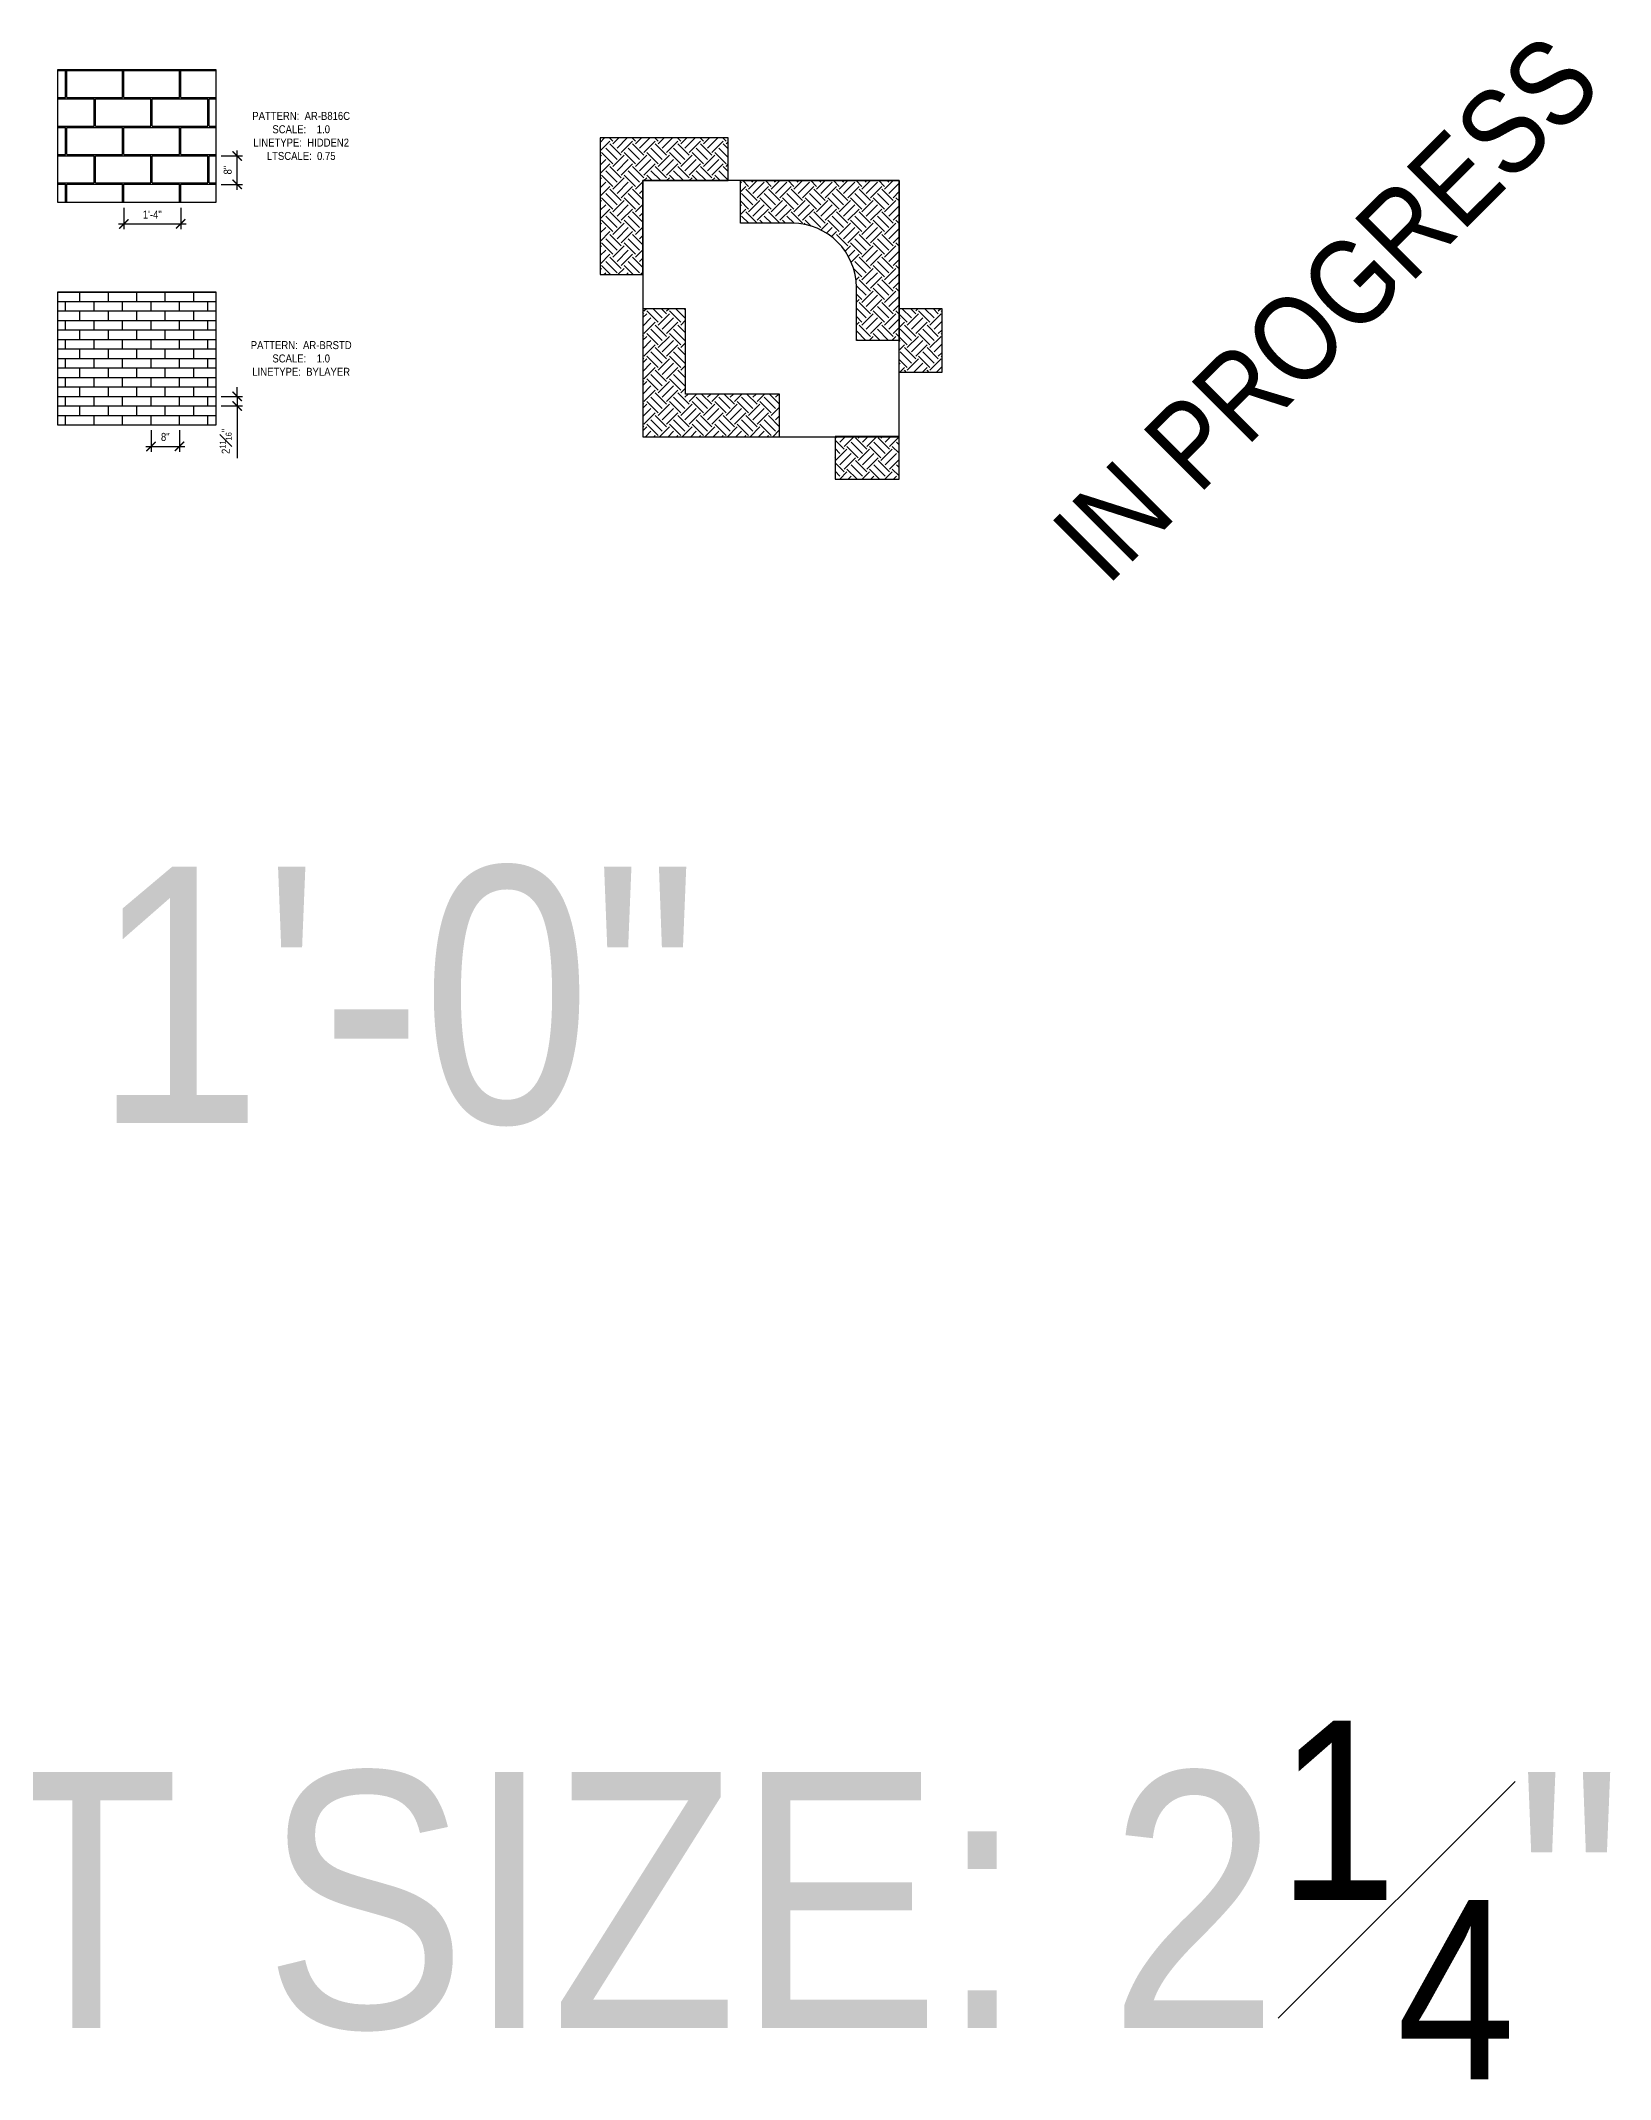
# Model space of a CAD drawing. Header units: inches. Extents: x -16404 to 14624, y -1591 to 16152.
# Drawn here: x 9888 to 10329, y -1004 to -431 of the extents above; entities that cross this region are included whole.
import ezdxf

# ---------------------------------------------------------------- set-up
doc = ezdxf.new("R2010")
doc.units = ezdxf.units.IN
doc.header["$LTSCALE"] = 24
doc.header["$MEASUREMENT"] = 0
doc.linetypes.add('HIDDEN2', pattern=[0.1875, 0.125, -0.0625])
doc.layers.get('0').update_dxf_attribs({"linetype": 'CONTINUOUS'})
doc.layers.get('DefPoints').update_dxf_attribs({"color": 251, "linetype": 'CONTINUOUS'})
for name, color, linetype in [('S-ANNO-DIMS', 2, 'CONTINUOUS'), ('S-ANNO-NOTE', 4, 'CONTINUOUS'), ('S-FNDN-WALL', 4, 'CONTINUOUS'), ('S-ROOM-NAME', 252, 'CONTINUOUS')]:
    doc.layers.add(name, color=color, linetype=linetype)
doc.layers.add('S-ANNO-NONPLOT', color=253, linetype='CONTINUOUS', plot=False)
doc.layers.add('S-HATCH-SOIL', color=7, linetype='CONTINUOUS', true_color=0x8f8f8f, transparency=0.8)
doc.layers.add('S-HATCH1', color=1, linetype='CONTINUOUS', transparency=0.5)
doc.styles.add('Arial', font='arial.ttf', dxfattribs={"width": 0.85})
doc.dimstyles.new('DIM-24_Se', dxfattribs={"dimscale": 24, "dimtxt": 0.09375, "dimasz": 0.109375, "dimexe": 0.0625, "dimexo": 0.0625, "dimgap": 0.0625, "dimtad": 1, "dimdec": 4, "dimzin": 11, "dimdsep": 46, "dimlunit": 4, "dimtxsty": 'Arial', "dimblk": 'ARCHTICK', "dimcen": 0.125, "dimdle": 0.0625, "dimclrd": 256, "dimclre": 256, "dimclrt": 4, "dimadec": 0, "dimazin": 0, "dimtfac": 0.75, "dimtdec": 4, "dimtmove": 0, "dimatfit": 3, "dimfxl": 1, "dimfrac": 1, "dimtolj": 1, "dimtzin": 0, "dimarcsym": 0})
pattern_1 = [(45, (2363.3474, -3529.729), (4e-16, 6.363961), [4.5, -4.5]), (45, (2362.154, -3528.5355), (4e-16, 6.363961), [4.5, -4.5]), (45, (2360.961, -3527.3423), (4e-16, 6.363961), [4.5, -4.5]), (135, (2360.961, -3526.547), (-6.363961, 1e-15), [4.5, -4.5]), (135, (2362.154, -3525.3536), (-6.363961, 1e-15), [4.5, -4.5]), (135, (2363.3474, -3524.1603), (-6.363961, 1e-15), [4.5, -4.5])]

# ---------------------------------------------------------------- blocks, each defined once
blk = doc.blocks.new('_ARCHTICK')
at = {"color": 0, "linetype": 'ByBlock', "const_width": 0.15}
blk.add_lwpolyline([(-0.5, -0.5), (0.5, 0.5)], dxfattribs=at)
blk = doc.blocks.new('*D723')
at = {"layer": 'DefPoints', "color": 0, "transparency": 16777216}
for p in [(9918.89, -538.89), (9926.89, -538.89), (9926.89, -544.94)]:
    blk.add_point(p, dxfattribs=at)
at = {"layer": 'S-ANNO-DIMS', "lineweight": -2, "transparency": 16777216}
for p, q in [((9918.89, -540.39), (9918.89, -546.44)), ((9926.89, -540.39), (9926.89, -546.44)), ((9917.39, -544.94), (9928.39, -544.94))]:
    blk.add_line(p, q, dxfattribs=at)
at = {"layer": 'S-ANNO-DIMS', "lineweight": -2, "transparency": 16777216, "xscale": 2.625, "yscale": 2.625, "zscale": 2.625, "rotation": 180}
blk.add_blockref('_ARCHTICK', (9918.89, -544.94), dxfattribs=at)
at = {"layer": 'S-ANNO-DIMS', "lineweight": -2, "transparency": 16777216, "xscale": 2.625, "yscale": 2.625, "zscale": 2.625}
blk.add_blockref('_ARCHTICK', (9926.89, -544.94), dxfattribs=at)
at = {"layer": 'S-ANNO-DIMS', "color": 4, "transparency": 16777216, "insert": (9922.89, -542.29), "char_height": 2.25, "attachment_point": 5, "style": 'Arial'}
blk.add_mtext('\\A1;8"', dxfattribs=at)
blk = doc.blocks.new('*D724')
at = {"layer": 'DefPoints', "color": 0, "transparency": 16777216}
for p in [(9937.08, -530.88), (9937.08, -533.55), (9943.08, -533.55)]:
    blk.add_point(p, dxfattribs=at)
at = {"layer": 'S-ANNO-DIMS', "lineweight": -2, "transparency": 16777216}
for p, q in [((9938.58, -530.88), (9944.58, -530.88)), ((9943.08, -530.88), (9943.08, -528.26)), ((9943.08, -530.88), (9943.08, -533.55)), ((9938.58, -533.55), (9944.58, -533.55)), ((9943.08, -533.55), (9943.08, -548.25))]:
    blk.add_line(p, q, dxfattribs=at)
at = {"layer": 'S-ANNO-DIMS', "lineweight": -2, "transparency": 16777216, "xscale": 2.625, "yscale": 2.625, "zscale": 2.625}
for p, rotation in [((9943.08, -530.88), 270), ((9943.08, -533.55), 90)]:
    blk.add_blockref('_ARCHTICK', p, dxfattribs=dict(at, rotation=rotation))
at = {"layer": 'S-ANNO-DIMS', "color": 4, "transparency": 16777216, "insert": (9939.87, -543.53), "char_height": 2.25, "attachment_point": 5, "rotation": 90, "style": 'Arial'}
blk.add_mtext('\\A1;2{\\H0.75x;\\S11#16;}"', dxfattribs=at)
blk = doc.blocks.new('*D725')
at = {"layer": 'DefPoints', "color": 0, "transparency": 16777216}
for p in [(9911.23, -476.4), (9927.23, -476.4), (9927.23, -482.4)]:
    blk.add_point(p, dxfattribs=at)
at = {"layer": 'S-ANNO-DIMS', "lineweight": -2, "transparency": 16777216}
for p, q in [((9911.23, -477.9), (9911.23, -483.9)), ((9927.23, -477.9), (9927.23, -483.9)), ((9909.73, -482.4), (9928.73, -482.4))]:
    blk.add_line(p, q, dxfattribs=at)
at = {"layer": 'S-ANNO-DIMS', "lineweight": -2, "transparency": 16777216, "xscale": 2.625, "yscale": 2.625, "zscale": 2.625, "rotation": 180}
blk.add_blockref('_ARCHTICK', (9911.23, -482.4), dxfattribs=at)
at = {"layer": 'S-ANNO-DIMS', "lineweight": -2, "transparency": 16777216, "xscale": 2.625, "yscale": 2.625, "zscale": 2.625}
blk.add_blockref('_ARCHTICK', (9927.23, -482.4), dxfattribs=at)
at = {"layer": 'S-ANNO-DIMS', "color": 4, "transparency": 16777216, "insert": (9919.23, -479.77), "char_height": 2.25, "attachment_point": 5, "style": 'Arial'}
blk.add_mtext('\\A1;1\'-4"', dxfattribs=at)
blk = doc.blocks.new('*D726')
at = {"layer": 'DefPoints', "color": 0, "transparency": 16777216}
for p in [(9937.08, -463.28), (9943.08, -463.28), (9937.08, -471.28)]:
    blk.add_point(p, dxfattribs=at)
at = {"layer": 'S-ANNO-DIMS', "lineweight": -2, "transparency": 16777216}
for p, q in [((9938.58, -463.28), (9944.58, -463.28)), ((9943.08, -472.78), (9943.08, -461.78)), ((9938.58, -471.28), (9944.58, -471.28))]:
    blk.add_line(p, q, dxfattribs=at)
at = {"layer": 'S-ANNO-DIMS', "lineweight": -2, "transparency": 16777216, "xscale": 2.625, "yscale": 2.625, "zscale": 2.625}
for p, rotation in [((9943.08, -463.28), 90), ((9943.08, -471.28), 270)]:
    blk.add_blockref('_ARCHTICK', p, dxfattribs=dict(at, rotation=rotation))
at = {"layer": 'S-ANNO-DIMS', "color": 4, "transparency": 16777216, "insert": (9940.43, -467.28), "char_height": 2.25, "attachment_point": 5, "rotation": 90, "style": 'Arial'}
blk.add_mtext('\\A1;8"', dxfattribs=at)

msp = doc.modelspace()

# ---------------------------------------------------------------- hatches: boundary and pattern name
at = {"layer": 'S-HATCH-SOIL'}
h = msp.add_hatch(dxfattribs=at)
h.set_pattern_fill('EARTH', color=256, scale=18, angle=45, style=0)
h.set_pattern_definition(pattern_1)
h.paths.add_polyline_path([(10057.07982, -470.22532), (10081.07982, -470.22532), (10081.07982, -458.22532), (10045.07982, -458.22532), (10045.07982, -496.65598), (10057.07982, -496.65598)])
h = msp.add_hatch(dxfattribs=at)
h.set_pattern_fill('EARTH', color=256, scale=18, angle=45, style=0)
h.set_pattern_definition(pattern_1)
edge = h.paths.add_edge_path()
edge.add_line((10129.07982, -515.15595), (10117.07982, -515.15595))
edge.add_line((10117.07982, -515.15595), (10117.07982, -500.22532))
edge.add_arc((10099.07982, -500.22532), 18, 0, 90)
edge.add_line((10099.07982, -482.22532), (10084.51334, -482.22532))
edge.add_line((10084.51334, -482.22532), (10084.51334, -470.22532))
edge.add_line((10084.51334, -470.22532), (10129.07982, -470.22532))
edge.add_line((10129.07982, -470.22532), (10129.07982, -515.15595))
h = msp.add_hatch(dxfattribs=at)
h.set_pattern_fill('EARTH', color=256, scale=18, angle=45, style=0)
h.set_pattern_definition(pattern_1)
h.paths.add_polyline_path([(10069.07982, -530.22532), (10069.07982, -506.22532), (10057.07982, -506.22532), (10057.07982, -542.22532), (10095.51048, -542.22532), (10095.51048, -530.22532)])
h = msp.add_hatch(dxfattribs=at)
h.set_pattern_fill('EARTH', color=256, scale=18, angle=45, style=0)
h.set_pattern_definition(pattern_1)
h.paths.add_polyline_path([(10129.07982, -506.15595), (10141.07982, -506.15595), (10141.07982, -524.15595), (10129.07982, -524.15595)])
h = msp.add_hatch(dxfattribs=at)
h.set_pattern_fill('EARTH', color=256, scale=18, angle=45, style=0)
h.set_pattern_definition([(45, (2381.417, -3529.6455), (4e-16, 6.363961), [4.5, -4.5]), (45, (2380.2236, -3528.4522), (4e-16, 6.363961), [4.5, -4.5]), (45, (2379.0303, -3527.259), (4e-16, 6.363961), [4.5, -4.5]), (135, (2379.0303, -3526.4635), (-6.363961, 1e-15), [4.5, -4.5]), (135, (2380.2236, -3525.2703), (-6.363961, 1e-15), [4.5, -4.5]), (135, (2381.417, -3524.077), (-6.363961, 1e-15), [4.5, -4.5])])
h.paths.add_polyline_path([(10111.07982, -542.14201), (10111.07982, -554.14201), (10129.07982, -554.14201), (10129.07982, -542.14201)])
at = {"layer": 'S-HATCH1', "linetype": 'HIDDEN2', "ltscale": 0.75}
h = msp.add_hatch(dxfattribs=at)
h.set_pattern_fill('AR-B816C', color=256, style=0)
h.set_pattern_definition([(0, (9895.234, -455.277), (8, 8), [15.625, -0.375]), (0, (9887.234, -454.902), (8, 8), [15.625, -0.375]), (90, (9895.234, -455.277), (-8, 8), [-8.375, 7.625]), (90, (9894.859, -455.277), (-8, 8), [-8.375, 7.625])])
h.paths.add_polyline_path([(9892.69377, -438.95978), (9937.07982, -438.95978), (9937.07982, -476.3995), (9892.69377, -476.3995)])
at = {"layer": 'S-HATCH1', "ltscale": 0.75}
h = msp.add_hatch(dxfattribs=at)
h.set_pattern_fill('AR-BRSTD', color=256, style=0)
h.set_pattern_definition([(0, (9914.8868, -520.216), (0, 2.667), []), (90, (9914.8868, -520.216), (-4, 2.667), [2.667, -2.667])])
h.paths.add_polyline_path([(9892.69377, -501.49626), (9937.07982, -501.49626), (9937.07982, -538.93598), (9892.69377, -538.93598)])

# ---------------------------------------------------------------- linework, layer by layer
at = {"layer": 'S-ANNO-NONPLOT', "linetype": 'ByBlock'}
for p, q in [((10084.51334, -470.22532), (10129.07982, -470.22532)), ((10129.07982, -470.22532), (10129.07982, -515.15595))]:
    msp.add_line(p, q, dxfattribs=at)
for points in [[(9892.69377, -438.95978), (9937.07982, -438.95978), (9937.07982, -476.3995), (9892.69377, -476.3995)], [(9892.69377, -501.49626), (9937.07982, -501.49626), (9937.07982, -538.93598), (9892.69377, -538.93598)], [(10129.07982, -506.15595), (10141.07982, -506.15595), (10141.07982, -524.15595), (10129.07982, -524.15595)], [(10111.07982, -542.14201), (10111.07982, -554.14201), (10129.07982, -554.14201), (10129.07982, -542.14201)]]:
    msp.add_lwpolyline(points, close=True, dxfattribs=at)
for points in [[(10057.07982, -470.22532), (10081.07982, -470.22532), (10081.07982, -458.22532), (10045.07982, -458.22532), (10045.07982, -496.65598), (10057.07982, -496.65598), (10057.07982, -470.22532)], [(10069.07982, -530.22532), (10069.07982, -506.22532), (10057.07982, -506.22532), (10057.07982, -542.22532), (10095.51048, -542.22532), (10095.51048, -530.22532), (10069.07982, -530.22532)]]:
    msp.add_lwpolyline(points, dxfattribs=at)
msp.add_lwpolyline([(10129.07982, -515.15595), (10117.07982, -515.15595), (10117.07982, -500.22532, 0.414213562), (10099.07982, -482.22532), (10084.51334, -482.22532), (10084.51334, -470.22532), (10129.07982, -470.22532), (10129.07982, -515.15595)], format="xyb", dxfattribs=at)
at = {"layer": 'S-FNDN-WALL', "linetype": 'Continuous'}
msp.add_lwpolyline([(10057.07982, -470.22532), (10057.07982, -542.22532), (10129.07982, -542.22532), (10129.07982, -470.22532)], close=True, dxfattribs=at)

# ---------------------------------------------------------------- texts
at = {"layer": 'S-ANNO-NOTE', "style": 'Arial'}
for s, insert, char_height, width, attachment_point in [('PATTERN:  AR-B816C\\PSCALE:    1.0\\PLINETYPE:  HIDDEN2\\PLTSCALE:  0.75', (9961.07982, -457.67964), 2.25, 58.8453495, 5), ('PATTERN:  AR-BRSTD\\PSCALE:    1.0\\PLINETYPE:  BYLAYER', (9961.07982, -520.21612), 2.25, 58.8453495, 5), ('\\A1;{\\H0.7x;\\S1#2;}" = 1\'-0"\\P24x\\PTEXT SIZE: 2{\\H0.7x;\\S1#4;}"', (9708.36226, -648.71202), 72, 1151.6129253, 1)]:
    msp.add_mtext(s, dxfattribs=dict(at, insert=insert, char_height=char_height, width=width, attachment_point=attachment_point))
at = {"layer": 'S-ROOM-NAME', "ltscale": 0.25, "insert": (10249.07982, -506.22532), "char_height": 24, "width": 258.4002337, "attachment_point": 5, "rotation": 45, "style": 'Arial'}
msp.add_mtext('{\\fArial|b0|i0|c0|p34;IN PROGRESS}', dxfattribs=at)

# ---------------------------------------------------------------- dimensions: what is measured, and where the dimension line sits
at = {"layer": 'S-ANNO-DIMS'}
for base, p1, p2, angle, picture, middle in [((9943.07982, -463.277), (9937.07982, -471.277), (9937.07982, -463.277), 270, '*D726', (9940.43103, -467.277)), ((9927.23416, -482.3995), (9911.23416, -476.3995), (9927.23416, -476.3995), 180, '*D725', (9919.23416, -479.7699)), ((9943.07982, -533.55112), (9937.07982, -530.88412), (9937.07982, -533.55112), 90, '*D724', (9939.87102, -543.52646)), ((9926.8868, -544.93598), (9918.8868, -538.88512), (9926.8868, -538.88512), 180, '*D723', (9922.8868, -542.28719))]:
    dim = msp.add_linear_dim(base=base, p1=p1, p2=p2, angle=angle, dimstyle='DIM-24_Se', dxfattribs=at)
    dim.commit()
    dim.dimension.update_dxf_attribs({"geometry": picture, "text_midpoint": middle})

doc.saveas('drawing.dxf')
